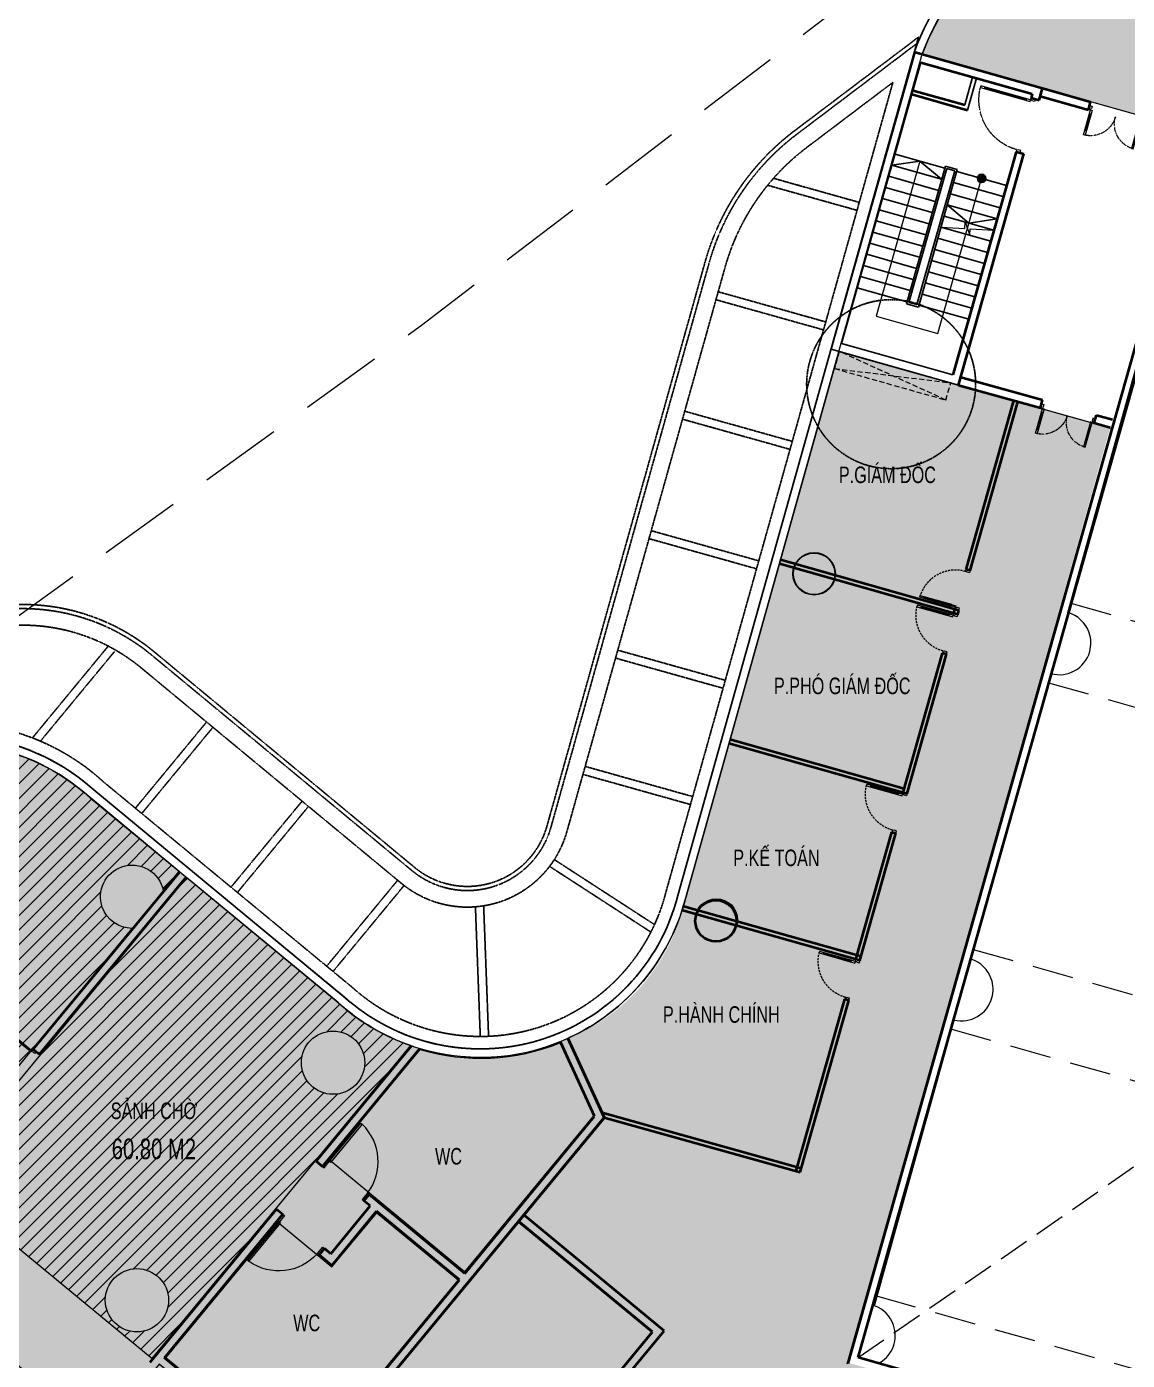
# Model space of a CAD drawing. Header units: millimetres. Extents: x -11451263 to 11578383104, y -507 to 1450429.
# Drawn here: x 11728619 to 11755236, y 1128043 to 1160292 of the extents above; entities that cross this region are included whole.
import ezdxf

# ---------------------------------------------------------------- set-up
doc = ezdxf.new("R2010")
doc.units = ezdxf.units.MM
doc.header["$MEASUREMENT"] = 0
for name, pattern in [('CENTER2', [1.125, 0.75, -0.125, 0.125, -0.125]), ('DASH', [0.35, 0.25, -0.1]), ('DASH2-1', [3, 2, -1]), ('DASHED2', [0.375, 0.25, -0.125]), ('HIDDEN', [0.375, 0.25, -0.125]), ('HIDDEN2', [0.1875, 0.125, -0.0625]), ('Xref_ST_MBDV Cot vach 30.7.2022$0$HIDDEN', [0.375, 0.25, -0.125]), ('Xref_ST_MBDV Cot vach 30.7.2022$0$HIDDEN2', [0.1875, 0.125, -0.0625])]:
    doc.linetypes.add(name, pattern=pattern)
doc.layers.get('0').update_dxf_attribs({"linetype": 'CONTINUOUS', "lineweight": 13})
doc.layers.get('Defpoints').update_dxf_attribs({"color": 5, "linetype": 'CONTINUOUS', "lineweight": 13})
for name, color, linetype in [('A-FLOR-STRS-ARROW', 8, 'CONTINUOUS'), ('A-GLAZ', 135, 'CONTINUOUS'), ('canopy', 2, 'DASH'), ('KT-Tuong', 1, 'CONTINUOUS'), ('NDT Thoat nuoc rua', 3, 'CENTER2')]:
    doc.layers.add(name, color=color, linetype=linetype)
for name, color, linetype, lineweight in [('CUA', 37, 'CONTINUOUS', 13), ('D-building block', 8, 'CONTINUOUS', 13), ('DO DIEN TICH THONG THUY', 141, 'CONTINUOUS', 13), ('KT-Chu viet', 255, 'CONTINUOUS', 20), ('KT-Kich thuoc', 159, 'CONTINUOUS', 18), ('KT-lomo nuoc', 3, 'HIDDEN', 5), ('KT-Net cat', 1, 'CONTINUOUS', 40), ('KT-Net cua', 87, 'CONTINUOUS', 9), ('KT-Net manh', 251, 'CONTINUOUS', 13), ('KT-Net thay', 7, 'CONTINUOUS', 25), ('KT-Net to mau', 159, 'CONTINUOUS', 18)]:
    doc.layers.add(name, color=color, linetype=linetype, lineweight=lineweight)
doc.styles.add('Xref_ST_MBDV Cot vach 30.7.2022$0$Arial', font='arial.ttf', dxfattribs={"width": 0.7})
pattern_1 = [(45, (0, 0), (-176.7766952966369, 176.7766952966369), [])]

# ---------------------------------------------------------------- blocks, each defined once
blk = doc.blocks.new('1.2 clear door')
for points in [[(50, 200), (50, 1400), (90, 1400), (90, 200)], [(0, 0), (50, 0), (50, 200), (0, 200)], [(1250, 0), (1300, 0), (1300, 200), (1250, 200)]]:
    blk.add_lwpolyline(points, close=True)
at = {"color": 8}
blk.add_arc((-2.64150943396206, 150.0000000000001), 1253.725465295016, 2.483854765330646, 85.3943218541409, dxfattribs=at)
blk = doc.blocks.new('*U149')
for p, q in [((-1260.000000000004, 525.000000000002), (-1300.000000000004, 525.000000000002)), ((-1280.000000000004, 100.0000000000002), (-1280.000000000004, 525.000000000002)), ((-90.00000000000001, 525.0000000000018), (-50.00000000000001, 525.0000000000018)), ((-70, 100), (-70.00000000000001, 525.0000000000018)), ((-1260.000000000004, 100.0000000000002), (-1300.000000000004, 100.0000000000002)), ((-90, 100), (-50, 100))]:
    blk.add_line(p, q)
for points in [[(-1300.000000000004, 1.776356839400256e-13), (-1260.000000000004, 1.776356839400256e-13), (-1260.000000000004, 625.000000000002), (-1300.000000000004, 625.000000000002)], [(-50, 0), (-90, 0), (-90.00000000000001, 625.0000000000018), (-49.99999999999979, 625.0000000000018)], [(-1350.000000000004, -99.99999998255878), (-1290.000000000004, -99.99999998255875), (-1290.000000000004, -39.99999999999982), (-1300.000000000004, -39.99999999999982), (-1300.000000000004, 1.776356839400256e-13), (-1350.000000000004, 2.060573933704296e-13)], [(0, -99.99999998255892), (-60, -99.99999998255889), (-60, -40), (-50, -40), (-50, 0), (0, 0)]]:
    blk.add_lwpolyline(points, close=True)
at = {"linetype": 'HIDDEN2'}
for centre, radius, start, end in [((-1300.000000001012, -1.091216006443577e-09), 625.00000000124, 7.016709298534867e-15, 89.99996073224838), ((-49.99999999983451, -2.645705876602741e-10), 625.0000000004187, 90.00003926775162, 180)]:
    blk.add_arc(centre, radius, start, end, dxfattribs=at)
blk = doc.blocks.new('*U345')
blk.add_line((-99.97002025323019, 70.04280869988541), (-1149.969924013687, 70.49236741636516))
for points in [[(100.5779948809333, 1349.957061147595), (100.5523058114201, 1289.957066646998), (40.55231132826386, 1289.982755716504), (40.55659283984939, 1299.982754799937), (0.5565965061178417, 1299.999880846279), (0.5780040640454303, 1349.999876263443)], [(0.02140755792761695, 49.99999541716442), (-1249.978477871187, 50.53518436535462), (-1249.961351824845, 90.53518069908617), (0.03853360426970198, 89.99999175089597)], [(-99.97858327640125, 50.04281053301965), (-99.96145723005912, 90.04280686675119), (-1149.961360990516, 90.49236558323095), (-1149.978487036858, 50.49236924949938)], [(99.99999081688776, -0.04281511584776471), (100.0256798864009, 59.95717938474954), (40.02568540324468, 59.98286845425521), (40.02140389165915, 49.98286937082233), (0.02140755792761695, 49.99999541716442), (0, 0)]]:
    blk.add_lwpolyline(points, close=True)
at = {"linetype": 'HIDDEN'}
blk.add_arc((0.02140755792761695, 49.99999541716442), 1250.000000000003, 89.97546874487146, 179.9754687448718, dxfattribs=at)
blk = doc.blocks.new('RTWEWF')
at = {"layer": 'A-FLOR-STRS-ARROW'}
h = blk.add_hatch(color=256, dxfattribs=at)
edge = h.paths.add_edge_path(flags=0)
edge.add_arc((-1325.041855594143, 1599.999302105978), 99.99999999995295, 180.2301897912105, 540.2301897912101)
blk.add_circle((-1324.999999875203, 1599.999452762306, 1.200991921919753e-07), 99.99999999995295, dxfattribs=at)
at = {"layer": 'KT-Net cat'}
for p, q in [((-3699.999999670312, 4099.999452995136, 1.308737628153228e-07), (-499.9999996721745, 4099.999452994205, 1.162530269793434e-07)), ((-3499.999999694526, 3899.999452995136, 1.293658426498195e-07), (-699.9999996926636, 3899.999452995136, 1.166631909551116e-07)), ((-699.9999996926636, 3899.999452993274, 1.172637788575745e-07), (-699.9999997001141, 3799.999452995136, 1.172637788579946e-07)), ((-499.9999997038394, 3799.999452994205, 1.157558586916172e-07), (-499.9999996721745, 4099.999452994205, 1.157558586903568e-07)), ((-699.9999997001141, 3799.999452995136, 1.172637788579946e-07), (-499.9999997038394, 3799.999452995136, 1.16271204403414e-07)), ((-3499.999999692664, 3199.999452995136, 1.293658426498263e-07), (-2199.999999750406, 3199.999452995136, 1.093122971689551e-07)), ((-3499.999999694526, 3099.999452995136, 1.293658426498195e-07), (-2099.999999759719, 3099.999452995136, 1.093430736989883e-07)), ((-699.9999998081475, 2449.999452995136, 1.172637788636799e-07), (-700.0000002533197, -3160.000547286123, 1.172637788872952e-07)), ((-699.9999998081475, 2449.999452995136, 1.166631909556266e-07), (-499.9999998100102, 2449.999452995136, 1.157558586580815e-07)), ((-500.0000002682209, -3360.000547301956, 1.157558587217513e-07), (-499.9999998100102, 2449.999452995136, 1.157558586973025e-07))]:
    blk.add_line(p, q, dxfattribs=at)
at = {"layer": 'KT-Net manh'}
for p, q in [((-2874.999999877065, 1599.999452874064, 1.27131017237255e-07), (-2875.000000186265, -2294.32703400217, 1.271310172536535e-07)), ((-1325.000000182539, -2294.695596536621, 1.200991922083468e-07), (-1324.999999875203, 1599.999452761374, 1.200991921919685e-07)), ((-2875.000000186265, -2294.32703400217, 1.271376111971776e-07), (-1325.000000182539, -2294.695596536621, 1.200619032921089e-07))]:
    blk.add_line(p, q, dxfattribs=at)
at = {"layer": 'KT-Net manh', "elevation": 1.172637788719673e-07}
blk.add_lwpolyline([(-1949.999999983236, 199.9994528125972), (-1387.499999975786, 325.9994527669623), (-1422.49999996461, 482.2494527697563), (-1227.499999988824, 197.7494527548552), (-1262.499999975786, 353.9994527567178), (-699.9999999646097, 479.999452713877)], dxfattribs=at)
at = {"layer": 'KT-Net thay'}
for p, q in [((-2250.824558282271, -1810.000547166914, 1.242993446678897e-07), (-2249.978053359315, 1649.999452834949, 1.241578363316925e-07)), ((-2249.978053359315, 1649.999452834949, 1.241578363316925e-07), (-1949.978044880554, 1649.999452812597, 1.229344606947197e-07)), ((-1950.82454980351, -1810.00054718554, 1.229100314658704e-07), (-1949.978044880554, 1649.999452812597, 1.22831524712499e-07)), ((-2249.999999875203, 1599.999452832155, 1.242956039125375e-07), (-3499.999999875203, 1599.999452918768, 1.299664305619589e-07)), ((-2249.999999895692, 1319.999452831224, 1.24295603913703e-07), (-3499.999999899417, 1319.999452916905, 1.299664305631448e-07)), ((-2200.81266775541, -1760.000547169708, 1.24070523659118e-07), (-2199.989941060543, 1599.999452831224, 1.239326869003672e-07)), ((-2199.989941060543, 1599.999452831224, 1.239539888752404e-07), (-1999.989935405552, 1599.999452815391, 1.231581459251599e-07)), ((-2000.812662102282, -1760.000547181815, 1.231357621646857e-07), (-1999.989935405552, 1599.999452815391, 1.230594606571744e-07)), ((-1949.999999875203, 1599.999452811666, 1.229346055166725e-07), (-699.9999998752028, 1599.999452712946, 1.17263778867251e-07)), ((-1949.999999895692, 1319.999452811666, 1.229346055178516e-07), (-699.9999998975545, 1319.999452712946, 1.172637788684369e-07)), ((-2249.999999912456, 1039.999452833086, 1.242956039148685e-07), (-3499.999999921769, 1039.999452917837, 1.299664305643306e-07)), ((-1949.999999918044, 1039.999452812597, 1.229346055190239e-07), (-699.9999999199063, 1039.999452713877, 1.172637788696092e-07)), ((-2249.999999932945, 759.9994528321549, 1.24295603916034e-07), (-3499.999999945983, 759.9994529178366, 1.299664305655165e-07)), ((-1949.999999940395, 759.9994528116658, 1.229346055202029e-07), (-699.9999999403954, 759.999452713877, 1.172637788707814e-07)), ((-2249.999999953434, 479.9994528321549, 1.242956039171995e-07), (-3499.999999970198, 479.9994529178366, 1.299664305667023e-07)), ((-1949.999999962747, 479.9994528125972, 1.22934605521382e-07), (-699.9999999646097, 479.9994527129456, 1.172637788719673e-07)), ((-2249.99999997206, 199.9994528321549, 1.24295603918365e-07), (-3499.999999994412, 199.9994529178366, 1.299664305678814e-07)), ((-1949.999999983236, 199.9994528125972, 1.229346055225543e-07), (-699.9999999850988, 199.999452713877, 1.172637788731396e-07)), ((-2249.999999990687, -80.00054716784507, 1.242956039195306e-07), (-3500.000000016764, -80.00054708123207, 1.299664305690605e-07)), ((-1950.000000005588, -80.00054718833417, 1.229346055237334e-07), (-700.0000000074506, -80.00054728612304, 1.172637788743187e-07)), ((-2250.000000009313, -360.0005471669137, 1.242956039206893e-07), (-3500.000000040978, -360.0005470821634, 1.299664305702599e-07)), ((-2250.000000029802, -640.0005471669137, 1.242956039218616e-07), (-3500.000000065193, -640.0005470812321, 1.299664305714389e-07)), ((-1950.00000002794, -360.0005471874028, 1.229346055249124e-07), (-700.0000000298023, -360.000547286123, 1.172637788754977e-07)), ((-1950.000000048429, -640.0005471883342, 1.229346055260915e-07), (-700.0000000521541, -640.000547286123, 1.172637788766768e-07)), ((-2250.000000050291, -920.0005471669137, 1.242956039230271e-07), (-3500.000000087544, -920.0005470812321, 1.299664305726248e-07)), ((-1950.000000072643, -920.0005471874028, 1.229346055272638e-07), (-700.0000000745058, -920.000547286123, 1.172637788778559e-07)), ((-2250.000000067055, -1200.000547166914, 1.242956039241858e-07), (-3500.000000111759, -1200.000547081232, 1.299664305738106e-07)), ((-1950.000000093132, -1200.000547187403, 1.229346055284429e-07), (-700.0000000949949, -1200.000547286123, 1.172637788790349e-07)), ((-2250.000000087544, -1480.000547167845, 1.242956039253514e-07), (-3500.000000135973, -1480.000547081232, 1.299664305749965e-07)), ((-1950.000000115484, -1480.000547187403, 1.229346055296219e-07), (-700.0000001192093, -1480.000547285192, 1.172637788802072e-07)), ((-2250.000000106171, -1760.000547166914, 1.242956039265169e-07), (-3500.00000016205, -1760.000547082163, 1.299664305761891e-07)), ((-1950.82454980351, -1810.00054718554, 1.229383462335627e-07), (-2250.824558282271, -1810.000547165982, 1.242993446678965e-07)), ((-2000.812662100419, -1760.000547181815, 1.231357621646857e-07), (-2200.81266775541, -1760.000547169708, 1.240728445686754e-07)), ((-1950.000000137836, -1760.000547187403, 1.22934605530801e-07), (-700.000000141561, -1760.000547287054, 1.172637788813999e-07))]:
    blk.add_line(p, q, dxfattribs=at)
for points, elevation in [([(-3499.999999899417, 1319.999452916905), (-2874.999999875203, 1599.999452874064), (-2249.99999990128, 1319.999452831224)], 1.242956039137369e-07), ([(-1949.999999940395, 759.9994528125972), (-1324.999999968335, 479.9994527613744), (-699.999999942258, 759.999452713877)], 1.172637788707882e-07)]:
    blk.add_lwpolyline(points, dxfattribs=dict(at, elevation=elevation))
at = {"layer": 'KT-Tuong'}
for p, q in [((-3699.999999670312, 4099.999452995136, 1.308737628153228e-07), (-3700.000000298023, -3360.000547048636, 1.308737628468798e-07)), ((-3500.000000279397, -3160.000547064468, 1.299664305821115e-07), (-3499.999999694526, 3899.999452995136, 1.297750250593189e-07)), ((-2199.999999750406, 3199.999452995136, 1.297940029440124e-07), (-2199.999999694526, 3899.999452887103, 1.297750250593189e-07)), ((-2099.999999759719, 3099.999452995136, 1.297967140703933e-07), (-2099.999999694526, 3899.999452878721, 1.297750250593189e-07)), ((-700.0000002533197, -3160.000547286123, 1.172637788872952e-07), (-3500.000000279397, -3160.000547064468, 1.299664305821115e-07)), ((-3700.000000298023, -3360.000547048636, 1.308737628468798e-07), (-500.0000002682209, -3360.000547301956, 1.16356446624221e-07))]:
    blk.add_line(p, q, dxfattribs=at)
at = {"layer": 'CUA', "xscale": -1, "rotation": 179.9754687402135}
blk.add_blockref('*U345', (-699.9999997019768, 3799.999452996999, 1.039991634125387e-07), dxfattribs=at)
blk = doc.blocks.new('WWW')
at = {"layer": 'Defpoints', "linetype": 'DASH2-1', "lineweight": 13, "ltscale": 1000, "flags": 128}
blk.add_lwpolyline([(11429816.83619249, 1022160.11654377), (11450185.49670112, 1019986.391927242), (11488615.66733754, 1021167.255579472), (11491469.21243858, 1024811.360972404), (11462655.78743005, 1159053.890039921), (11457975.31629252, 1176930.890178204), (11455625.97722399, 1177744.852323532), (11446686.1578691, 1170981.351434231), (11423166.61122441, 1153069.948107719), (11399484.09766066, 1135982.713739872, 0.6848770391193201), (11429816.83619249, 1022160.116543293)], format="xyb", dxfattribs=at)
blk = doc.blocks.new('qwqew')
at = {"true_color": 0xabb2b5}
h = blk.add_hatch(color=253, dxfattribs=at)
h.dxf.hatch_style = 1
edge = h.paths.add_edge_path()
edge.add_line((11750275.63454345, 1159626.127538894), (11753169.82998233, 1158813.530870742))
edge.add_line((11753169.82998233, 1158813.530870742), (11762594.93468898, 1156161.843994477))
edge.add_line((11762594.93468898, 1156161.843994477), (11763408.63841956, 1159041.481181012))
edge.add_line((11763408.63841956, 1159041.481181012), (11775996.92073379, 1155474.294427927))
edge.add_line((11775996.92073379, 1155474.294427927), (11774269.99450019, 1149363.61790881))
edge.add_line((11774269.99450019, 1149363.61790881), (11777891.90907088, 1148340.168152346))
edge.add_line((11777891.90907088, 1148340.168152346), (11778402.9580671, 1145969.3133993))
edge.add_line((11778402.9580671, 1145969.3133993), (11776307.12213517, 1138552.301814982))
edge.add_line((11776307.12213517, 1138552.301814982), (11780949.09130011, 1137236.086550721))
edge.add_line((11780949.09130011, 1137236.086550721), (11781190.41735957, 1138065.26901845))
edge.add_arc((11777304.40553716, 1139196.257620609), 4047.248831258392, 343.7728406547269, 371.4668199677924)
edge.add_line((11781270.87125922, 1140000.852411707), (11776385.26594937, 1160607.104628883))
edge.add_line((11776385.26594937, 1160607.104628883), (11756904.57102641, 1166111.793759239))
edge.add_line((11756904.57102641, 1166111.793759239), (11751983.76233245, 1162114.516989579))
edge.add_arc((11756099.07818687, 1157459.145753707), 6213.558233849256, 131.4764589185357, 159.5890884484549)
h = blk.add_hatch(color=253, dxfattribs=at)
h.dxf.hatch_style = 1
edge = h.paths.add_edge_path()
edge.add_line((11750275.63454345, 1159626.127538894), (11753169.82998233, 1158813.530870742))
edge.add_line((11753169.82998233, 1158813.530870742), (11762594.93468898, 1156161.843994477))
edge.add_line((11762594.93468898, 1156161.843994477), (11763408.63841956, 1159041.481181012))
edge.add_line((11763408.63841956, 1159041.481181012), (11775996.92073379, 1155474.294427927))
edge.add_line((11775996.92073379, 1155474.294427927), (11774269.99450019, 1149363.61790881))
edge.add_line((11774269.99450019, 1149363.61790881), (11777891.90907088, 1148340.168152346))
edge.add_line((11777891.90907088, 1148340.168152346), (11778402.9580671, 1145969.3133993))
edge.add_line((11778402.9580671, 1145969.3133993), (11776307.12213517, 1138552.301814982))
edge.add_line((11776307.12213517, 1138552.301814982), (11780949.09130011, 1137236.086550721))
edge.add_line((11780949.09130011, 1137236.086550721), (11781190.41735957, 1138065.26901845))
edge.add_arc((11777304.40553716, 1139196.257620609), 4047.248831258392, 343.7728406547269, 371.4668199677924)
edge.add_line((11781270.87125922, 1140000.852411707), (11776385.26594937, 1160607.104628883))
edge.add_line((11776385.26594937, 1160607.104628883), (11756904.57102641, 1166111.793759239))
edge.add_line((11756904.57102641, 1166111.793759239), (11751983.76233245, 1162114.516989579))
edge.add_arc((11756099.07818687, 1157459.145753707), 6213.558233849256, 131.4764589185357, 159.5890884484549)
at = {"true_color": 0xd0c825}
h = blk.add_hatch(color=52, dxfattribs=at)
h.dxf.hatch_style = 1
edge = h.paths.add_edge_path()
edge.add_line((11754824.44096715, 1150608.537234754), (11748262.24065712, 1152443.419444206))
edge.add_line((11748262.24065712, 1152443.419444206), (11744473.92058991, 1138923.652580003))
edge.add_arc((11739942.25087932, 1140193.453714522), 4706.211351722549, 292.0391921799625, 344.3468082005247, ccw=False)
edge.add_line((11741708.21306103, 1135831.137488036), (11742588.10747162, 1133917.83607372))
edge.add_line((11742588.10747162, 1133917.83607372), (11740641.73283608, 1131560.98679473))
edge.add_line((11740641.73283608, 1131560.98679473), (11737137.01735616, 1127340.607201794))
edge.add_line((11737137.01735616, 1127340.607201794), (11735269.85981914, 1125103.133256411))
edge.add_line((11735269.85981914, 1125103.133256411), (11731823.13613427, 1127949.567103228))
edge.add_line((11731823.13613427, 1127949.567103228), (11730422.60956221, 1126252.944783929))
edge.add_line((11730422.60956221, 1126252.944783929), (11730537.78850277, 1126157.585260574))
edge.add_line((11730537.78850277, 1126157.585260574), (11728659.44350937, 1123883.112498133))
edge.add_line((11728659.44350937, 1123883.112498133), (11731049.98709855, 1121908.911858659))
edge.add_line((11731049.98709855, 1121908.911858659), (11732928.33209408, 1124183.384598063))
edge.add_line((11732928.33209408, 1124183.384598063), (11737284.53172645, 1120585.870537581))
edge.add_line((11737284.53172645, 1120585.870537581), (11730980.65288184, 1112952.560551313))
edge.add_line((11730980.65288184, 1112952.560551313), (11743192.89088181, 1102867.23612338))
edge.add_line((11743192.89088181, 1102867.23612338), (11740786.99276582, 1099946.53613447))
edge.add_arc((11729359.48772317, 1082941.164063726), 20488.30277900846, 48.7831196824074, 56.099142940307274, ccw=False)
edge.add_arc((11750761.5382352, 1106171.094027988), 11116.07653132432, 224.6942919557259, 260.4133036884078)
edge.add_arc((11754747.38884966, 1116683.500595952), 22252.46459493041, 254.792624126489, 293.0602409574473)
edge.add_line((11763463.65105891, 1096209.151921374), (11764345.17930843, 1099326.971632954))
edge.add_line((11764345.17930843, 1099326.971632954), (11767672.30927449, 1111100.567349968))
edge.add_line((11767672.30927449, 1111100.567349968), (11760690.45350251, 1113073.801176889))
edge.add_line((11760690.45350251, 1113073.801176889), (11762362.78052048, 1118992.047479972))
edge.add_line((11762362.78052048, 1118992.047479972), (11760630.60809547, 1119481.509840253))
edge.add_line((11760630.60809547, 1119481.509840253), (11756483.7060209, 1104806.216791376))
edge.add_line((11756483.7060209, 1104806.216791376), (11747005.76160751, 1107484.210210999))
edge.add_line((11747005.76160751, 1107484.210210999), (11747821.56569691, 1110371.309633459))
edge.add_line((11747821.56569691, 1110371.309633459), (11746714.03478217, 1110684.266301848))
edge.add_line((11746714.03478217, 1110684.266301848), (11748372.77030042, 1116554.410802641))
edge.add_line((11748372.77030042, 1116554.410802641), (11749134.15709588, 1119248.903361073))
edge.add_line((11749134.15709588, 1119248.903361073), (11745669.8082142, 1120227.829754281))
edge.add_line((11745669.8082142, 1120227.829754281), (11746581.08155347, 1123452.761380661))
edge.add_line((11746581.08155347, 1123452.761380661), (11762363.10955196, 1118993.211898973))
edge.add_line((11762363.10955196, 1118993.211898973), (11768907.16449726, 1117142.791221529))
edge.add_line((11768907.16449726, 1117142.791221529), (11768104.13104371, 1114301.540489865))
edge.add_line((11768104.13104371, 1114301.540489865), (11769354.52862385, 1113948.213796508))
edge.add_line((11769354.52862385, 1113948.213796508), (11769354.64536905, 1113947.994515767))
edge.add_line((11769354.64536905, 1113947.994515767), (11773974.4086602, 1112638.07565482))
edge.add_line((11773974.4086602, 1112638.07565482), (11780901.09754366, 1137046.34405069))
edge.add_line((11780901.09754366, 1137046.34405069), (11776252.73549095, 1138359.838590096))
edge.add_line((11776252.73549095, 1138359.838590096), (11771480.47191651, 1121471.143337305))
edge.add_line((11771480.47191651, 1121471.143337305), (11748509.83913586, 1127978.73667648))
edge.add_line((11748509.83913586, 1127978.73667648), (11754824.44096715, 1150608.537234754))
at = {"true_color": 0xf1f36d}
h = blk.add_hatch(color=51, dxfattribs=at)
h.dxf.hatch_style = 1
edge = h.paths.add_edge_path()
edge.add_line((11718437.77110732, 1118179.992290772), (11710569.20471745, 1124678.149663741))
edge.add_line((11710569.20471745, 1124678.149663741), (11709416.1146444, 1125630.414712881))
edge.add_line((11709416.1146444, 1125630.414712881), (11721004.72675393, 1139669.725478306))
edge.add_arc((11729226.46166427, 1132687.073946153), 10786.76723376222, 114.9383965775657, 139.6590306859552, ccw=False)
edge.add_arc((11726808.03400125, 1138007.731455607), 4942.742366699339, 47.360598563514486, 115.5236072241859, ccw=False)
edge.add_line((11730156.15877222, 1141643.768119556), (11736151.04760908, 1136692.963808679))
edge.add_arc((11739587.49224387, 1140504.033590695), 5131.608384452335, 227.9589942763417, 270)
edge.add_arc((11739587.49222858, 1140504.033734377), 5131.608528133715, 270.0000001707636, 294.4101791691181)
edge.add_line((11741708.2126638, 1135831.138387631), (11742588.10747162, 1133917.836073722))
edge.add_line((11742588.10747162, 1133917.836073722), (11740641.73283619, 1131560.986794643))
edge.add_line((11740641.73283619, 1131560.986794643), (11739004.17489317, 1129578.081147177))
edge.add_line((11739004.17489317, 1129578.081147177), (11735269.85981914, 1125103.13325641))
edge.add_line((11735269.85981914, 1125103.13325641), (11731823.13613338, 1127949.567102154))
edge.add_line((11731823.13613338, 1127949.567102154), (11730422.49160948, 1126252.801893943))
edge.add_line((11730422.49160948, 1126252.801893943), (11727260.91782368, 1128863.988514861))
edge.add_line((11727260.91782368, 1128863.988514861), (11723249.28489205, 1124006.33463445))
edge.add_line((11723249.28489205, 1124006.33463445), (11729417.73426215, 1118912.197574505))
edge.add_line((11729417.73426215, 1118912.197574505), (11727507.43298836, 1116599.029136439))
edge.add_line((11727507.43298836, 1116599.029136439), (11721338.98360082, 1121693.166205778))
edge.add_line((11721338.98360082, 1121693.166205778), (11718437.77110732, 1118179.992290772))
blk.add_lwpolyline([(11750275.63454345, 1159626.127538894), (11753169.82998233, 1158813.530870742), (11762594.93468898, 1156161.843994477), (11763408.63841956, 1159041.481181012), (11775996.92073379, 1155474.294427927), (11774269.99450019, 1149363.61790881), (11777891.90907088, 1148340.168152346), (11778402.9580671, 1145969.3133993), (11776307.12213517, 1138552.301814982), (11780949.09130011, 1137236.086550721), (11781190.41735957, 1138065.26901845, 0.1214293845853403), (11781270.87125922, 1140000.852411707), (11776385.26594937, 1160607.104628883), (11756904.57102641, 1166111.793759239), (11751983.76233245, 1162114.516989579, 0.1232834390375943), (11750275.63454345, 1159626.127538895, 2.147125910902834)], format="xyb")
at = {"elevation": 0.01012449279239614}
blk.add_lwpolyline([(11718437.77110732, 1118179.992290772), (11710569.20471745, 1124678.149663741), (11710569.20471745, 1124678.149663741), (11709416.1146444, 1125630.414712881), (11721004.72675393, 1139669.725478306, -0.1082843916408914), (11724678.2906047, 1142468.100853807, -0.3065085925195341), (11730156.15877222, 1141643.768119556), (11736151.04760908, 1136692.963808679, 0.1855241183377237), (11739587.49224387, 1135372.425206243, 0.1069140922786615), (11741708.2126638, 1135831.138387631), (11742588.10747162, 1133917.836073722), (11740641.73283619, 1131560.986794643), (11739004.17489317, 1129578.081147177), (11739004.17489317, 1129578.081147177), (11735269.85981914, 1125103.13325641), (11731823.13613338, 1127949.567102154), (11730422.49160948, 1126252.801893943), (11727260.91782368, 1128863.988514861), (11723249.28489205, 1124006.33463445), (11729417.73426215, 1118912.197574505), (11727507.43298836, 1116599.029136439), (11721338.98360082, 1121693.166205778)], format="xyb", close=True, dxfattribs=at)
blk = doc.blocks.new('khgklh')
at = {"layer": 'canopy', "ltscale": 5}
for p, q in [((-9032.24534958601, 49511.02533571376), (-10866.39856058173, 47290.06406977819)), ((-8878.034116048366, 49383.67190839211), (-10672.16393367574, 47211.17464528279)), ((-6655.491201192141, 47675.00474546524), (-8376.798379641026, 45590.68782625021)), ((-6501.442441863939, 47547.45457943995), (-8222.58714610152, 45463.3343989295)), ((-4345.022189386189, 45761.96950042155, -2.697206488831586e-08), (-6063.955723116174, 43680.52680836851, -2.720929052054744e-08)), ((-4190.810955848545, 45634.6160730999, -2.697206488831586e-08), (-5909.74448957853, 43553.17338104686, -2.720929052054744e-08)), ((-2034.289722431451, 43848.71611829009), (-3750.722950203344, 41770.30102646863)), ((-1879.381271827966, 43722.20694788592), (-3596.511716663837, 41642.94759914791))]:
    blk.add_line(p, q, dxfattribs=at)
for points, elevation in [([(-18945.86928777024, 43786.02017435757), (-14988.56324752606, 48666.06589321839, -0.4172078839201567), (-7916.232366517186, 49368.02601656877), (-1624.642590707168, 44158.67980722012, 0.5427605928399507), (1576.630125815049, 45159.34965829086), (5400.656127905473, 58801.39789765421, -0.164017220145192), (7560.14835148491, 61968.52853672532), (10560.02937751077, 64235.91809645295)], -5.816984472773769e-10), ([(-18771.74248792976, 43996.86939158244, -0.114295201699565), (-14792.5649520997, 46954.83863209374, -0.2928743684062803), (-9335.402400346473, 45993.26230838662), (-3341.329632302746, 41043.13193778321, 0.5644825679651205), (4742.861589523032, 43483.42232821696), (10560.02937751077, 64235.91809645295)], -8.189240795089623e-10), ([(-17920.23651370965, 44892.0358618903), (-14910.89166102186, 48603.08077870682, -0.4172078839200216), (-7980.007397634909, 49291.00169959012), (-1688.417621819302, 44081.65549023775, 0.542760592839947), (1672.918730523437, 45132.35883386573), (5496.944732628763, 58774.40707327751, -0.1640172201451811), (7620.445419145748, 61888.75220169174), (10515.44654295221, 64076.87075258372)], -5.816984472773769e-10), ([(-15912.30314243026, 46733.09579230705), (-14600.20531500876, 48351.14032065962, -0.4172078839200757), (-8235.10752210021, 48982.90443167649), (-1943.517746269703, 43773.55822230829, 0.5427605928401553), (2058.073149362579, 45024.39553616522), (5882.099151520059, 58666.44377577119, -0.1640172201451784), (7861.633689790964, 61569.64686155645), (9941.796956105158, 63141.88937105844)], -5.816984472773769e-10), ([(-15912.30314243026, 46733.09579230752, -0.02479436152955302), (-14910.38229551166, 47230.74579394143, -0.2925871405755482), (-9138.221959898248, 46219.50001045084), (-3145.091216720641, 41270.14759935485, 0.5651951734208008), (4453.031357340515, 43560.9542815797), (9941.796956105158, 63141.88937105844)], -8.189240795089623e-10)]:
    blk.add_lwpolyline(points, format="xyb", dxfattribs=dict(at, elevation=elevation))
for points, elevation in [([(6912.349698117003, 60653.90218883939), (9074.495144709945, 60047.82747930381)], -5.816984472773769e-10), ([(7054.625115348026, 60821.72962015681), (9128.47679356113, 60240.40468872245)], -5.816984472773769e-10), ([(5717.328664498404, 58078.63215232454), (8318.148104358464, 57349.59198111389)], -5.816984472773769e-10), ([(5663.347015647218, 57886.05494290637), (8264.166455507278, 57157.01477169525)], -5.816984472773769e-10), ([(4907.594470301643, 55189.94025214761), (7508.413910161704, 54460.90008093696)], -5.816984472773769e-10), ([(4853.612821450457, 54997.36304272944), (7454.432261310518, 54268.32287151832)], -5.816984472773769e-10), ([(4097.86027610302, 52301.24835196976), (6698.679715963081, 51572.2081807591)], -5.816984472773769e-10), ([(4043.878627251834, 52108.67114255158), (6644.698067111894, 51379.63097134046)], -5.816984472773769e-10), ([(3288.126081906259, 49412.55645179283), (5888.94552176632, 48683.51628058171)], -5.816984472773769e-10), ([(3234.144433055073, 49219.97924237419), (5834.963872915134, 48490.93907116354)], -5.816984472773769e-10), ([(2500.080624258146, 46601.23818613077), (5100.900064118207, 45872.19801492011)], -5.816984472773769e-10), ([(2446.09897540696, 46408.66097671259), (5046.91841526702, 45679.62080550147)], -5.816984472773769e-10), ([(1639.646674364805, 44184.33291024622), (4088.864298924804, 42595.55963539565)], -2.697206488831586e-08), ([(1754.440228207037, 44348.26202648552), (4176.644046183676, 42777.01223077392)], -2.697206488831586e-08), ([(45.67529351636767, 43230.53913370473), (164.3560162223876, 40075.49643639475)], -5.816984472773769e-10), ([(-153.5742027796805, 43206.82723543048), (-35.62295744940639, 40071.17717593489)], -5.816984472773769e-10)]:
    blk.add_lwpolyline(points, dxfattribs=dict(at, elevation=elevation))
blk = doc.blocks.new('*U482')
blk.add_line((115.2665481631422, -40.16992500060228), (788.889338589622, 150.17669670687))
for points in [[(-96.23187628474273, -27.19238839852067), (-79.9164432457103, -84.93151416908339), (-22.1773174746759, -68.61608112991759), (-24.8965563145147, -58.99289350149044), (13.59619419919372, -48.11593814213537), (0, 0)], [(13.59619419919372, -48.11593814213537), (879.6827371942156, 196.6154603621121), (890.5596925535701, 158.122709848403), (24.47314955854864, -86.60868865584385)], [(109.8280704834648, -20.92354974374809), (120.7050258428197, -59.41630025745652), (794.3278162692995, 130.9303214500159), (783.4508609099446, 169.4230719637244)], [(175.6919106178916, -989.5108076778133), (159.376477578859, -931.771681907251), (217.1156033498934, -915.4562488680851), (219.8348421897323, -925.0794364965125), (258.3275927034406, -914.2024811371571), (271.9237869026344, -962.3184192792928)]]:
    blk.add_lwpolyline(points, close=True)
at = {"linetype": 'Xref_ST_MBDV Cot vach 30.7.2022$0$HIDDEN', "ltscale": 200}
blk.add_arc((13.59619419919372, -48.11593814213537), 899.9996429837694, 285.7787812845562, 15.77878128456557, dxfattribs=at)
blk = doc.blocks.new('*U483')
for p, q in [((-32.53264534438404, -117.6504440573707), (-533.7217159581074, -531.5459810159471)), ((-19.79739805360532, -133.0716462297927), (-45.26789263516287, -102.2292418849488)), ((-520.9864686673287, -546.9671831883692), (-546.4569632488862, -516.1247788435251)), ((1024.492879806787, -1397.610224388413), (523.3038091930632, -1811.505761346989)), ((1011.757632516008, -1382.189022215991), (1037.228127097565, -1413.031426560835)), ((510.5685619022844, -1796.084559174567), (536.039056483842, -1826.926963519412))]:
    blk.add_line(p, q)
for points in [[(77.10601086248778, 63.67623645420599), (115.3117527348242, 17.41262993694011), (69.04814621718026, -20.79311193570834), (62.6805225717909, -13.08251084949734), (31.8381182269469, -38.55300543105488), (0, 0)], [(31.8381182269469, -38.55300543105488), (57.30861280850445, -69.39540977589877), (-598.0924795294385, -610.6434196422631), (-623.5629741109962, -579.8010152974189)], [(1223.27826704911, -1324.23195908379), (1185.072525176774, -1277.968352566524), (1138.80891865913, -1316.174094439172), (1145.176542304519, -1323.884695525383), (1114.334137959675, -1349.355190106941), (1146.172256186622, -1387.908195537996)], [(1114.334137959675, -1349.355190106941), (1088.863643378118, -1318.512785762097), (433.4625510401747, -1859.760795628461), (458.9330456217322, -1890.603199973305)]]:
    blk.add_lwpolyline(points, close=True)
at = {"linetype": 'Xref_ST_MBDV Cot vach 30.7.2022$0$HIDDEN2', "ltscale": 200}
for centre, radius, start, end in [((31.83811822708106, -38.55300543065225), 850.000000013549, 219.5508579170515, 309.5508186493041), ((1114.334137961693, -1349.355190107054), 850.0000000146655, 129.5508186493042, 219.5507793815491)]:
    blk.add_arc(centre, radius, start, end, dxfattribs=at)
blk = doc.blocks.new('A$C59794006')
at = {"layer": 'NDT Thoat nuoc rua'}
blk.add_circle((-52308.53748843446, 126337.489466165, -6.619036516355967e-05), 2043.530517833414, dxfattribs=at)
blk = doc.blocks.new('*U499')
at = {"layer": 'KT-lomo nuoc', "ltscale": 500}
for p, q in [((-2308.929953866314, -1641.277194817859), (0, -0.009297052340116352)), ((193.0446740208019, -384.2406776450791), (-2501.974627887116, -1257.04581422512))]:
    blk.add_line(p, q, dxfattribs=at)
blk.add_lwpolyline([(193.0446740208019, -384.2406776450791), (-2308.929953866314, -1641.277194817859), (-2501.974627887116, -1257.04581422512), (0, -0.009297052340116352)], close=True, dxfattribs=at)

msp = doc.modelspace()

# ---------------------------------------------------------------- hatches: boundary and pattern name
at = {"layer": 'DO DIEN TICH THONG THUY'}
h = msp.add_hatch(dxfattribs=at)
h.set_pattern_fill('ANSI31', color=256, scale=2000)
h.set_pattern_definition(pattern_1)
edge = h.paths.add_edge_path(flags=16)
edge.add_arc((11736028.76915021, 1135240.607469541), 765.0000000003364, 0, 360)
edge = h.paths.add_edge_path(flags=16)
edge.add_arc((11731284.85398141, 1129496.239021114), 764.9999999980492, 0, 360)
edge = h.paths.add_edge_path()
edge.add_line((11732485.0193685, 1139720.507637789), (11726437.30960813, 1132397.384880487))
edge.add_line((11726437.30960813, 1132397.384880487), (11728650.24002497, 1130569.863859126))
edge.add_line((11728650.24002497, 1130569.863859126), (11728650.24002178, 1130569.863855016))
edge.add_line((11728650.24002178, 1130569.863855016), (11731657.35905731, 1128086.472036553))
edge.add_line((11731657.35905731, 1128086.472036553), (11737907.82034671, 1135655.104978129))
edge.add_arc((11739587.4928208, 1140504.033209293), 5131.608384436699, 227.9589942766547, 250.89387507958338, ccw=False)
edge.add_line((11736151.04818604, 1136692.96342727), (11732485.0193685, 1139720.507637789))

# ---------------------------------------------------------------- linework, layer by layer
at = {"layer": 'A-GLAZ'}
msp.add_lwpolyline([(11689665.75802228, 1092329.3390606, -0.05031291028689125), (11692398.30076624, 1104598.847194697, -0.0717433244059158), (11693242.52538222, 1106368.189479278), (11699504.60879114, 1113942.095854623, -0.4142018888046807), (11700912.40108435, 1114076.413013152), (11702162.08820797, 1113044.374471862, 0.3664971645447159), (11702865.99950547, 1113143.916667078), (11708465.58668222, 1119924.411608631, 0.1975864614484913), (11708530.01311623, 1121033.653931263, -0.276634261830654), (11709064.80671431, 1125518.462103772), (11720851.37271339, 1139798.117421889, -0.1142951996060862), (11724830.55016599, 1142756.086626064, -0.2928743732055457), (11730287.71280098, 1141794.510338694), (11736281.78556902, 1136844.37996809, 0.5644825679610956), (11744365.97679083, 1139284.670358468), (11750085.27946376, 1159688.036539919, -0.1237807818447552), (11751854.44965481, 1162267.145113502), (11756669.23146863, 1166178.294010426)], format="xyb", dxfattribs=at)
at = {"layer": 'D-building block', "linetype": 'DASHED2', "ltscale": 4000}
for p, q in [((11776495.34887533, 1139953.933583322), (11753823.53621487, 1146360.341630421)), ((11775951.50116369, 1138029.296041721), (11753279.68850323, 1144435.70408882)), ((11774129.61132967, 1131581.76027736), (11751457.79866922, 1137988.168324459)), ((11773585.76361803, 1129657.12273576), (11750913.95095757, 1136063.530782859)), ((11771763.87378373, 1123209.586972946), (11749092.06112327, 1129615.995020045))]:
    msp.add_line(p, q, dxfattribs=at)
at = {"layer": 'DO DIEN TICH THONG THUY'}
for points in [[(11750273.74483269, 1159619.335866859, -0.1060284749608058), (11751667.56087649, 1161814.597538913, -0.04739154100367578)], [(11749256.33104438, 1127989.673767641, 0.3525822612744095), (11749581.32945274, 1128892.571806127, 0.2247931367561815), (11749119.460788, 1129362.979970732), (11751047.6836462, 1136270.674611847, 0.4017064583618649), (11751960.12316316, 1136807.069040109, 0.153137233580449), (11751947.06585958, 1137264.745411902, 0.2351778142764059), (11751458.84019277, 1137743.608023723), (11753386.61808437, 1144649.708609777, 0.4122458368853619), (11754325.85978981, 1145179.242605756, 0.1531372335813993), (11754312.80248624, 1145636.918977548, 0.2455424894355916), (11753797.9504696, 1146123.271948752), (11755725.992729, 1153030.31960997, 0.4234589738359836)]]:
    msp.add_lwpolyline(points, format="xyb", dxfattribs=at)
for points in [[(11762594.93468898, 1156161.843994477), (11750273.74483269, 1159619.335866859)], [(11753797.97571917, 1146123.362403145), (11755725.8215012, 1153029.706200929)], [(11751458.71956334, 1137743.175879022), (11753386.61808437, 1144649.708609778)], [(11749119.19380595, 1129362.023530187), (11751047.6836462, 1136270.674611847)]]:
    msp.add_lwpolyline(points, dxfattribs=at)
msp.add_lwpolyline([(11735933.64139121, 1132887.68380039), (11738136.94697043, 1135555.648677758, 0.168456525913962), (11741511.71906164, 1135719.897168931), (11742324.66134605, 1133952.178675272), (11739210.63010346, 1130181.423469391)], format="xyb", close=True, dxfattribs=at)
for points in [[(11731985.71497838, 1128107.171688452), (11734691.94547422, 1131384.124273882), (11736002.74095946, 1130301.620141204), (11737085.24509188, 1131612.415626129), (11739051.43831909, 1129988.659427641), (11735262.6740299, 1125400.875441856)], [(11735441.35966429, 1125240.340556095), (11740516.39374061, 1131385.658207304), (11743731.70207743, 1128730.333814626), (11738656.66669021, 1122585.019277847)]]:
    msp.add_lwpolyline(points, close=True, dxfattribs=at)
for centre, radius in [((11747661.80229653, 1147062.315287892), 514.9999999982342), ((11747661.80229653, 1147062.315287892), 499.9999999982342), ((11745296.06566988, 1138690.141722246), 514.9999999992281), ((11736028.76915021, 1135240.607469541), 765.0000000003364), ((11731284.85398141, 1129496.239021114), 764.9999999980492)]:
    msp.add_circle(centre, radius, dxfattribs=at)
at = {"layer": 'KT-Net cat'}
for p, q in [((11753185.09637171, 1158802.795616505, 1.109969105482636e-09), (11754348.66771642, 1158474.003519564, 1.074214686053206e-09)), ((11753130.71160053, 1158610.33186235), (11754294.28294525, 1158281.539765403)), ((11754294.27974831, 1158281.528451651), (11754348.66771642, 1158474.003519564)), ((11748481.05253993, 1127970.124616428, 1.375200018796291e-06), (11756897.09582398, 1157753.890373774, 1.375833888750417e-06)), ((11748727.90106526, 1128108.203599403, 1.375800606698762e-06), (11757035.17480696, 1157507.041848453, 1.375800606698762e-06)), ((11751156.54440662, 1151623.897586213, -1.151552708192815e-07), (11753133.94611854, 1151071.923102849, -1.058415694844895e-07)), ((11751210.31698406, 1151816.533278428, -1.151581555887592e-07), (11753187.71869598, 1151264.558795064, -1.058444542539731e-07)), ((11751338.6593456, 1147166.412677846, 1.375594267539349e-06), (11752492.81593946, 1151250.88901414, 1.375681194990344e-06)), ((11751434.89122268, 1147139.220292265, 1.375594267539349e-06), (11752589.13427239, 1151224.002589528, 1.375681201501927e-06)), ((11753133.94611854, 1151071.923102849, -1.058415694844963e-07), (11753187.71869598, 1151264.558795064, -1.058444542539799e-07)), ((11754434.23704099, 1150708.958205116, -9.97171076581196e-08), (11754488.00961843, 1150901.593897342, -9.971999242760316e-08)), ((11754434.23704099, 1150708.958205116, -9.971710765811282e-08), (11754824.38531206, 1150600.051709758, -9.787948182258329e-08)), ((11754488.00961843, 1150901.593897332, -9.971999242759639e-08), (11754878.1578895, 1150792.687401973, -9.788236659206095e-08)), ((11751135.77498119, 1146080.669644407), (11746820.49264106, 1147300.045435983)), ((11751162.96736678, 1146176.901521485), (11746847.68502664, 1147396.277313063)), ((11751434.89122261, 1147139.220292286), (11751338.6593456, 1147166.412677846)), ((11751039.54310459, 1146107.862031685, 1.375571739043198e-06), (11751066.7354897, 1146204.093907067, 1.37557378708827e-06)), ((11751135.77498167, 1146080.669646103, 1.375571739043198e-06), (11751162.96736678, 1146176.901521486, 1.37557378708827e-06)), ((11749815.88581724, 1141777.427790341, 1.375479577018146e-06), (11750767.61924821, 1145145.543259211, 1.3755512585918e-06)), ((11749912.1176973, 1141750.235415322, 1.375479577018402e-06), (11750863.85112529, 1145118.350873628, 1.375551258592083e-06)), ((11750863.85112537, 1145118.350873607), (11750767.61924821, 1145145.543259211)), ((11748673.80555827, 1137735.68872591, 1.375393559118745e-06), (11749543.96196134, 1140815.109019563, 1.37545909656726e-06)), ((11748770.03743535, 1137708.496340327, 1.375393559118811e-06), (11749640.1938414, 1140787.916644544, 1.375459096567323e-06)), ((11728778.90476857, 1135570.446543935), (11732319.2422693, 1139857.412544128)), ((11728933.11600208, 1135443.093116586), (11732473.45350282, 1139730.05911678)), ((11748770.02996316, 1137708.498449925), (11744454.7560144, 1138927.871870337)), ((11748797.22234874, 1137804.730327005), (11744481.94839999, 1139024.103747417)), ((11747229.01946609, 1132622.695709263, 1.375284742366045e-06), (11748401.88170189, 1136773.369953435, 1.375373078667209e-06)), ((11748498.11357898, 1136746.177567852), (11748401.88170189, 1136773.369953435)), ((11747325.25134316, 1132595.503323674, 1.375284742366478e-06), (11748498.11357898, 1136746.177567852, 1.37537307866786e-06)), ((11742588.10747162, 1133917.83607372), (11741708.2126638, 1135831.138387631)), ((11735616.88114772, 1132857.468768448), (11737922.96512927, 1135649.887180593)), ((11735771.09238124, 1132730.115341102), (11738128.18297272, 1135584.297244019)), ((11742353.93313304, 1133948.362824912), (11741526.50648819, 1135747.57484448)), ((11735420.24231472, 1125238.326220632), (11742588.10747162, 1133917.836073722)), ((11739213.98732906, 1130146.227886928), (11742353.93313304, 1133948.362824912)), ((11735616.88114772, 1132857.468768448), (11735771.09238124, 1132730.115341104)), ((11736773.46539925, 1131902.318063269), (11736900.81882659, 1132056.529296797)), ((11739213.98732906, 1130146.227886929), (11736900.81882659, 1132056.529296797)), ((11731796.27832721, 1128231.131763016), (11734661.73044259, 1131700.884517089)), ((11734661.73044259, 1131700.884517089), (11734815.94167611, 1131573.531089738)), ((11735972.52592752, 1130618.380384673), (11736927.67663264, 1131774.96463603)), ((11735999.38373369, 1130336.815723813), (11737081.88786617, 1131647.611208688)), ((11736927.67663264, 1131774.964636031), (11736773.46539925, 1131902.31806327)), ((11739086.63390171, 1129992.016653413), (11737081.88786616, 1131647.611208688)), ((11731950.48956073, 1128103.778335671), (11734815.94167611, 1131573.531089738)), ((11743752.82043253, 1128732.349358829), (11740514.37940873, 1131406.775561213)), ((11744034.38515133, 1128759.207117162), (11740641.73283608, 1131560.98679473)), ((11735690.96126677, 1130591.522578396), (11735818.31469411, 1130745.733811922)), ((11735972.52592752, 1130618.380384672), (11735818.31469411, 1130745.733811922)), ((11735999.38373369, 1130336.815723813), (11735690.96126677, 1130591.522578396)), ((11735266.0310812, 1125365.679647978), (11739086.63390171, 1129992.016653413)), ((11741690.45233809, 1126235.046450774), (11743752.82043253, 1128732.349358828)), ((11741844.6635716, 1126107.693023425), (11744034.38515133, 1128759.207117161)), ((11731605.24818618, 1127999.81491274), (11731796.30833672, 1128231.168101292)), ((11731950.48956073, 1128103.778335672), (11731950.51957025, 1128103.814673947)), ((11738658.68102133, 1122563.90193187), (11731950.48956073, 1128103.778335672)), ((11770091.3778867, 1122071.49396732, 1.375200018796291e-06), (11748727.90106526, 1128108.203599403, 1.375198598569036e-06))]:
    msp.add_line(p, q, dxfattribs=at)
msp.add_circle((11745287.16178776, 1138668.617298853), 500, dxfattribs=at)
at = {"layer": 'KT-Net cua', "elevation": 7.594635661319822e-05}
for points in [[(11724830.55080299, 1142756.086252952, -0.2928743684062803), (11730287.71335474, 1141794.509929245), (11736281.78612279, 1136844.379558641, 0.5644825679651205), (11744365.97734461, 1139284.669949075), (11750085.28001753, 1159688.03613047, -0.1237807818449565), (11751854.45020858, 1162267.144704056)], [(11724909.07678995, 1142572.139566867, -0.2930792696193114), (11730156.15932603, 1141643.767710072), (11736151.04816287, 1136692.96339921, 0.5640428438882211), (11744559.18127484, 1139232.92409974), (11750275.63509723, 1159626.127129467, -0.1232834390349497), (11751983.76288619, 1162114.516580108)]]:
    msp.add_lwpolyline(points, format="xyb", dxfattribs=at)
at = {"layer": 'KT-Net manh', "linetype": 'DASH', "ltscale": 3000}
msp.add_line((11748727.90106526, 1128108.203599403, 1.375198598569036e-06), (11777721.7501559, 1148180.418869215), dxfattribs=at)

# ---------------------------------------------------------------- block references
at = {"layer": 'CUA', "xscale": -1}
for name, p, rotation in [('*U149', (11755596.54796281, 1157925.654310491), 164.196689132334), ('*U149', (11754434.23704099, 1150708.958205117, 3.828389622556757e-09), 164.196689132334), ('1.2 clear door', (11734815.94167622, 1131573.531089653), 140.4488267426584)]:
    msp.add_blockref(name, p, dxfattribs=dict(at, rotation=rotation))
at = {"layer": 'CUA', "rotation": 320.4488267370189}
msp.add_blockref('1.2 clear door', (11735771.09238124, 1132730.115341104), dxfattribs=at)
at = {"layer": 'KT-Kich thuoc'}
msp.add_blockref('WWW', (314999.9999876227, 1.121917739510536e-05, 1.190182883904904e-08), dxfattribs=at)
at = {"layer": 'KT-Kich thuoc', "rotation": 344.2212203921205}
msp.add_blockref('RTWEWF', (11752551.36809667, 1154721.327254796, -1.128869401453651e-07), dxfattribs=at)
at = {"layer": 'KT-Net to mau'}
msp.add_blockref('qwqew', (-0.0001904554665088654, -0.0002009845338761806, -1.626592292229899e-08), dxfattribs=at)

# ---------------------------------------------------------------- texts
at = {"layer": 'KT-Chu viet', "char_height": 400, "width": 3470.586630286494, "attachment_point": 2, "style": 'Xref_ST_MBDV Cot vach 30.7.2022$0$Arial'}
for s, insert in [('{\\fArial|b0|i0|c163|p34;SẢNH CHỜ}', (11731700.25752921, 1134276.5)), ('{\\fArial|b0|i0|c163|p34;WC}', (11738820.5, 1133177.5)), ('{\\fArial|b0|i0|c163|p34;WC}', (11735391, 1129147))]:
    msp.add_mtext(s, dxfattribs=dict(at, insert=insert))

# ---------------------------------------------------------------- next in the draw order: block references
at = {"layer": 'canopy'}
msp.add_blockref('khgklh', (11739624.74618013, 1095803.11802323, 4.461234837821253e-05), dxfattribs=at)

# ---------------------------------------------------------------- next in the draw order: hatches: boundary and pattern name
at = {"layer": 'DO DIEN TICH THONG THUY'}
h = msp.add_hatch(dxfattribs=at)
h.set_pattern_fill('ANSI31', color=256, scale=2000)
h.set_pattern_definition(pattern_1)
edge = h.paths.add_edge_path()
edge.add_line((11732307.69825857, 1139866.99042574), (11729959.82690448, 1141814.981846288))
edge.add_arc((11726807.31391515, 1138017.164289588), 4935.762994906784, 50.30442903647355, 112.6359711206999)
edge.add_arc((11728529.70049169, 1133886.707307159), 9410.949069556476, 112.6359711206713, 127.5840990075255)
edge.add_arc((11730497.88168712, 1131329.504169057), 12637.87099417236, 127.5840990075357, 138.7012986164619)
edge.add_line((11721003.31343755, 1139670.304911177), (11719933.03100796, 1138371.34403343))
edge.add_line((11719933.03100796, 1138371.34403343), (11721103.23500989, 1137404.945176856))
edge.add_line((11721103.23500989, 1137404.945176856), (11720275.39605494, 1136402.606557184))
edge.add_line((11720275.39605494, 1136402.606557184), (11725726.85842248, 1131900.595645645))
edge.add_line((11725726.85842248, 1131900.595645645), (11726422.92478821, 1132743.456769238))
edge.add_arc((11726425.78680933, 1133508.451415517), 765.0000000001725, 107.932381642866, 269.78564429622384, ccw=False)
edge.add_arc((11726425.78680933, 1133508.451415518), 764.9999999998621, 11.112009179491281, 107.93238164301479, ccw=False)
edge.add_line((11727176.44481109, 1133655.888060856), (11731166.83937765, 1138487.824516252))
edge.add_arc((11731169.68603567, 1139252.796537923), 764.977318225995, 199.0458509678959, 269.7867886241045, ccw=False)
edge.add_arc((11731169.5630332, 1139252.887490625), 764.890739703143, 109.0387911509325, 199.0552976941009, ccw=False)
edge.add_arc((11731169.89302762, 1139253.13612091), 764.7634579026295, 11.085051525908682, 109.06823817597001, ccw=False)
edge.add_line((11731920.38818631, 1139400.174086504), (11732307.69825857, 1139866.99042574))

# ---------------------------------------------------------------- next in the draw order: linework, layer by layer
for points in [[(11748462.53890748, 1127959.768717326), (11754853.31529355, 1150576.262058207), (11748257.75284889, 1152427.420988047), (11744559.18033352, 1139232.925073133)], [(11741721.84062774, 1135837.405651705), (11742605.67035575, 1133915.546365414), (11735441.35964655, 1125240.340563437)]]:
    msp.add_lwpolyline(points, dxfattribs=at)
msp.add_lwpolyline([(11732307.69825857, 1139866.99042574), (11729959.82690448, 1141814.981846288, 0.2788830540022475), (11724907.66286475, 1142572.719385142, 0.06531615907032788), (11722789.72492904, 1141344.498061131, 0.04854601674622517), (11721003.31343755, 1139670.304911177), (11719933.03100796, 1138371.34403343), (11721103.23500989, 1137404.945176856), (11720275.39605494, 1136402.606557184), (11725726.85842248, 1131900.595645645), (11726422.92478821, 1132743.456769238, -0.8529739861423612), (11726190.24761034, 1134236.288131918, -0.4495246695417973), (11727176.44481109, 1133655.888060856), (11731166.83937765, 1138487.824516252, -0.3188567768608547), (11730446.58530711, 1139003.165542742, -0.4142979455308696), (11730920.04938088, 1139975.937129993, -0.4556376601085396), (11731920.38818631, 1139400.174086504)], format="xyb", close=True, dxfattribs=at)
msp.add_lwpolyline([(11732485.0193685, 1139720.507637789), (11726437.30960813, 1132397.384880487), (11728650.24002497, 1130569.863859126), (11728650.24002178, 1130569.863855016), (11731657.35905731, 1128086.472036553), (11737907.82034671, 1135655.104978129, -0.1004076963122382), (11736151.04818604, 1136692.96342727), (11732485.0193685, 1139720.507637789)], format="xyb", dxfattribs=at)
at = {"layer": 'DO DIEN TICH THONG THUY', "elevation": 7.594635661319822e-05}
msp.add_lwpolyline([(11744559.18127484, 1139232.92409974, -0.2266577574258212), (11741721.84402431, 1135837.398265958, -213529.9722702189)], format="xyb", dxfattribs=at)
at = {"layer": 'KT-Net cat', "ltscale": 20}
for p, q in [((11745596.83244733, 1142969.611517629, -1.782583600421107e-09), (11749912.1176973, 1141750.235415323, -1.782583600421107e-09)), ((11745624.02482235, 1143065.843397693, -1.782583600421107e-09), (11749843.07662711, 1141873.660112672, -1.782583600421107e-09)), ((11749543.96196134, 1140815.109019563, -1.782583600477491e-09), (11749640.19394711, 1140787.916614674, -1.782583600477491e-09)), ((11742533.32920325, 1134036.949616265, -0.0001737146528589672), (11747352.13707186, 1132691.821326106, -5.601753459322426e-05)), ((11742588.10728117, 1133917.835872737, -0.0001717200390704554), (11747325.25134316, 1132595.503323673, -5.601751412998013e-05))]:
    msp.add_line(p, q, dxfattribs=at)
at = {"layer": 'KT-Net cat'}
msp.add_line((11728778.90476856, 1135570.446543938), (11728933.11600208, 1135443.093116589), dxfattribs=at)

# ---------------------------------------------------------------- next in the draw order: block references
at = {"layer": 'CUA'}
for name, p, rotation in [('*U482', (11751066.73551678, 1146204.09389561), 148.442440784232), ('*U483', (11728778.91240406, 1135570.440238258), 280.8976534761976)]:
    msp.add_blockref(name, p, dxfattribs=dict(at, rotation=rotation))
at = {"layer": 'CUA', "xscale": -1}
for p in [(11751039.54313347, 1146107.862026557, 1.375551258599208e-06), (11749815.88632479, 1141777.42766137, -1.782583600477491e-09), (11748673.79808688, 1137735.690838323)]:
    msp.add_blockref('*U482', p, dxfattribs=at)
at = {"layer": 'KT-lomo nuoc', "linetype": 'HIDDEN', "xscale": -1, "rotation": 10.89765347559021}
msp.add_blockref('*U499', (11748269.57901415, 1152439.652370179, 4.891433632038376e-05), dxfattribs=at)
at = {"layer": 'NDT Thoat nuoc rua'}
msp.add_blockref('A$C59794006', (11801833.10186311, 1025309.335231976, 2.677401980677452e-08), dxfattribs=at)

# ---------------------------------------------------------------- next in the draw order: texts
at = {"layer": 'KT-Chu viet', "attachment_point": 2, "style": 'Xref_ST_MBDV Cot vach 30.7.2022$0$Arial'}
for s, insert, char_height, width in [('\\pi-1200,l1600,t1600;P.GIÁM ĐỐC', (11749233.81453004, 1149655.716177583, 2.656443095618825e-08), 400, 3470.586630286494), ('\\pi-1200,l1600,t1600;P.PHÓ GIÁM ĐỐC', (11748141.50717904, 1144551.716177583, 2.656477691567778e-08), 400, 4042.971928303906), ('\\pi-1200,l1600,t1600;P.KẾ TOÁN', (11746549.81453004, 1140393.216177583, 2.656443095618825e-08), 400, 3470.586630286494), ('\\pi-1200,l1600,t1600;P.HÀNH CHÍNH', (11745217.81453004, 1136604.939764973, 2.656443095618825e-08), 400, 3470.586630286494), ('60.80 M2', (11731695.33268, 1133406.737100852), 500, 5339.45268739584)]:
    msp.add_mtext(s, dxfattribs=dict(at, insert=insert, char_height=char_height, width=width))

doc.saveas('drawing.dxf')
